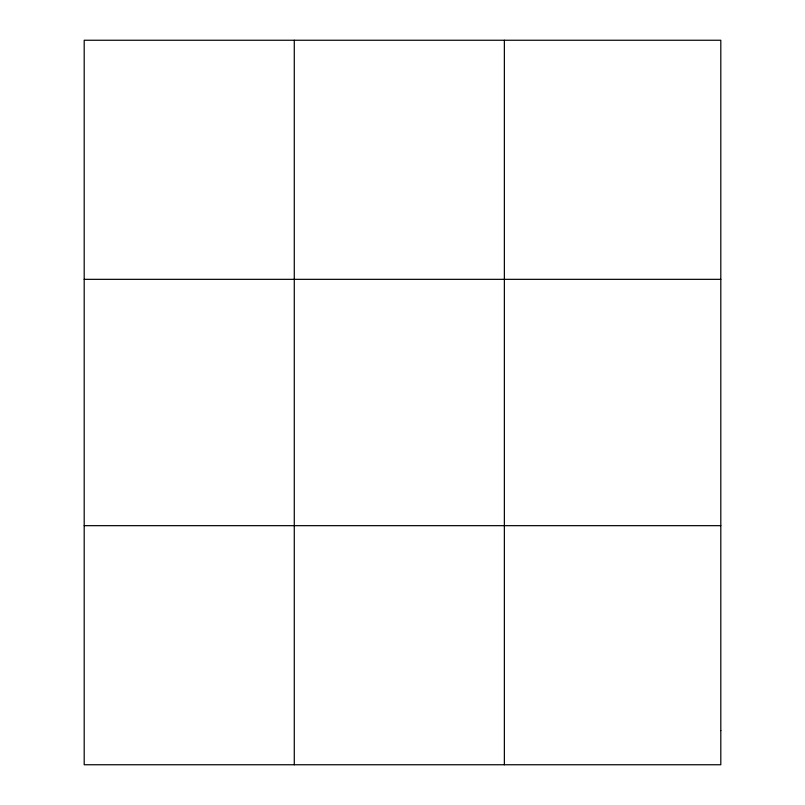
<?xml version="1.0" encoding="UTF-8"?>
<svg xmlns="http://www.w3.org/2000/svg" width="805" height="805" viewBox="0 0 805 805"><rect width="100%" height="100%" fill="white"/><g stroke="black" fill="none" stroke-linecap="round" stroke-linejoin="round"><path stroke-width="1.21" d="M294.278 764.75L294.278 40.25M84.193 279.335L720.807 279.335M84.193 525.665L720.807 525.665M504.363 40.25L504.363 764.75M720.807 730.598L720.807 764.75L84.193 764.75L84.193 40.25L720.807 40.25L720.807 730.598"/></g></svg>
